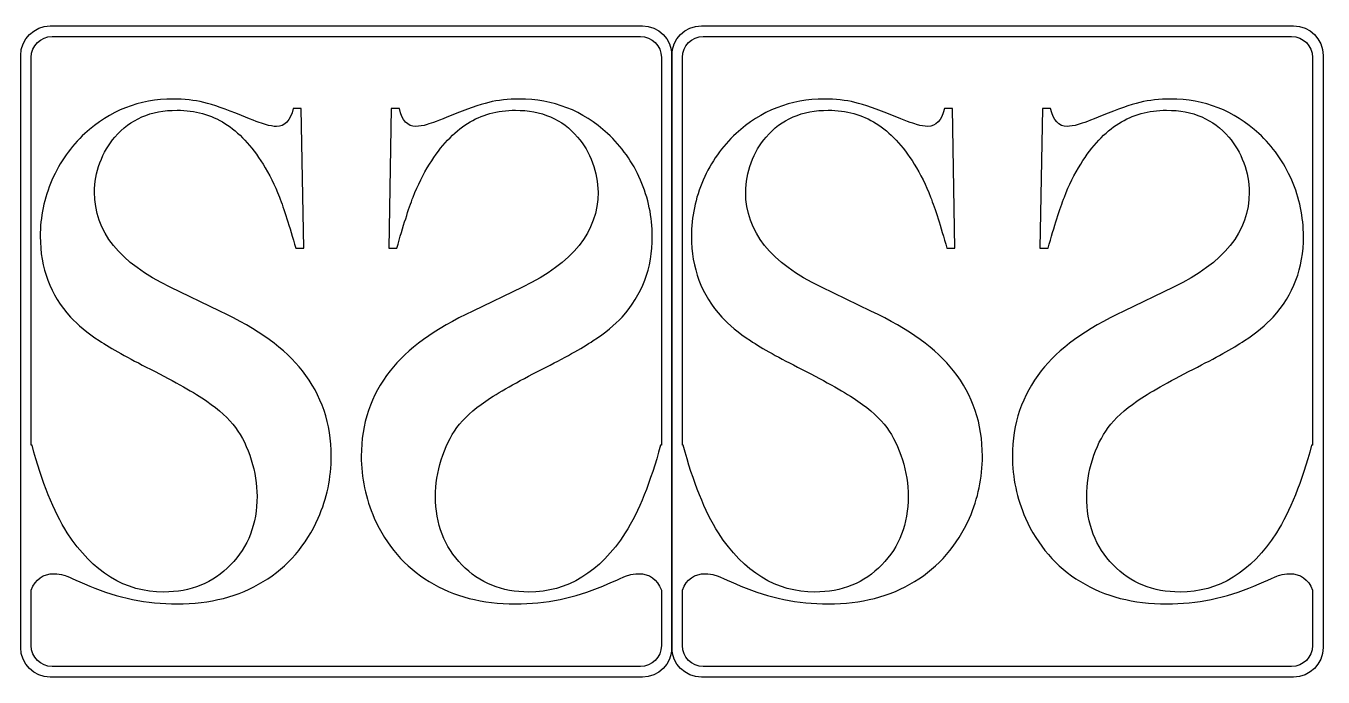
# Model space of a CAD drawing. Header units: centimetres. Extents: x -6 to 6, y -11 to 11.
# Drawn here: x 2.016 to 6, y -1 to 1 of the extents above; entities that cross this region are included whole.
import ezdxf

# ---------------------------------------------------------------- set-up
doc = ezdxf.new("R2010")
doc.units = ezdxf.units.CM
doc.header["$MEASUREMENT"] = 0
doc.layers.add('layer 1', color=7, linetype='Continuous')

msp = doc.modelspace()

# ---------------------------------------------------------------- linework, layer by layer
at = {"layer": 'layer 1', "color": 242}
for points, knots in [([(3.9094, 1.00001), (3.9094, 1.00001), (2.09061, 1.00001), (2.09061, 1.00001), (2.09061, 1.00001), (2.04078, 1.00001), (2, 0.95922), (2, 0.90939), (2, 0.90939), (2, 0.90939), (2, -0.90937), (2, -0.90937), (2, -0.90937), (2, -0.95922), (2.04078, -1), (2.09061, -1), (2.09061, -1), (2.09061, -1), (3.9094, -1), (3.9094, -1), (3.9094, -1), (3.95923, -1), (4, -0.95922), (4, -0.90939), (4, -0.90939), (4, -0.90939), (4.00001, 0.90941), (4.00001, 0.90941), (4.00001, 0.90941), (4.00001, 0.95924), (3.95922, 1), (3.9094, 1.00001)], [0, 0, 0, 0, 0.1111111, 0.1111111, 0.1111111, 0.1111111, 0.2222222, 0.2222222, 0.2222222, 0.2222222, 0.3333333, 0.3333333, 0.3333333, 0.3333333, 0.4444444, 0.4444444, 0.4444444, 0.4444444, 0.5555556, 0.5555556, 0.5555556, 0.5555556, 0.6666667, 0.6666667, 0.6666667, 0.6666667, 0.7777778, 0.7777778, 0.7777778, 0.7777778, 1, 1, 1, 1]), ([(5.9094, 1.00003), (5.9094, 1.00003), (4.09062, 1.00003), (4.09062, 1.00003), (4.09062, 1.00003), (4.04079, 1.00003), (4.00001, 0.95924), (4.00001, 0.90941), (4.00001, 0.90941), (4.00001, 0.90941), (4.00002, -0.90935), (4.00002, -0.90935), (4.00002, -0.90935), (4.00002, -0.9592), (4.04079, -0.99998), (4.09062, -0.99998), (4.09062, -0.99998), (4.09062, -0.99998), (5.9094, -0.99998), (5.9094, -0.99998), (5.9094, -0.99998), (5.95924, -0.99998), (6.00001, -0.9592), (6.00001, -0.90937), (6.00001, -0.90937), (6.00001, -0.90937), (6.00002, 0.90943), (6.00002, 0.90943), (6.00002, 0.90943), (6.00002, 0.95926), (5.95923, 1.00002), (5.9094, 1.00003)], [0, 0, 0, 0, 0.1111111, 0.1111111, 0.1111111, 0.1111111, 0.2222222, 0.2222222, 0.2222222, 0.2222222, 0.3333333, 0.3333333, 0.3333333, 0.3333333, 0.4444444, 0.4444444, 0.4444444, 0.4444444, 0.5555556, 0.5555556, 0.5555556, 0.5555556, 0.6666667, 0.6666667, 0.6666667, 0.6666667, 0.7777778, 0.7777778, 0.7777778, 0.7777778, 1, 1, 1, 1]), ([(2.03227, -0.28777), (2.03227, -0.28777), (2.03492, -0.28773), (2.03492, -0.28773), (2.03492, -0.28773), (2.06518, -0.40171), (2.10132, -0.49135), (2.14301, -0.55701), (2.14301, -0.55701), (2.2216, -0.67837), (2.32044, -0.73887), (2.43922, -0.73887), (2.43922, -0.73887), (2.52222, -0.73885), (2.59084, -0.71121), (2.64469, -0.6555), (2.64469, -0.6555), (2.69892, -0.60017), (2.72585, -0.52972), (2.72585, -0.4445), (2.72585, -0.4445), (2.72586, -0.40798), (2.71995, -0.37036), (2.70814, -0.33236), (2.70814, -0.33236), (2.69597, -0.294), (2.68011, -0.26117), (2.65982, -0.23387), (2.65982, -0.23387), (2.63916, -0.20545), (2.60965, -0.17854), (2.57165, -0.15272), (2.57165, -0.15272), (2.53404, -0.12651), (2.47612, -0.09369), (2.39828, -0.05422), (2.39828, -0.05422), (2.33005, -0.01954), (2.27728, 0.0096), (2.24113, 0.03357), (2.24113, 0.03357), (2.20461, 0.05718), (2.17547, 0.08153), (2.15297, 0.10588), (2.15297, 0.10588), (2.09101, 0.17376), (2.06001, 0.25638), (2.06001, 0.35339), (2.06001, 0.35339), (2.06001, 0.41353), (2.07218, 0.47107), (2.09616, 0.52677), (2.09616, 0.52677), (2.12051, 0.58211), (2.15408, 0.62969), (2.19724, 0.66953), (2.19724, 0.66953), (2.2736, 0.74), (2.36397, 0.7754), (2.46837, 0.7754), (2.46837, 0.7754), (2.50232, 0.7754), (2.53366, 0.77207), (2.56243, 0.76507), (2.56243, 0.76507), (2.59122, 0.75844), (2.62994, 0.74478), (2.67789, 0.72449), (2.67789, 0.72449), (2.71404, 0.71012), (2.73839, 0.70088), (2.75167, 0.69719), (2.75167, 0.69719), (2.76458, 0.69315), (2.77602, 0.69129), (2.78597, 0.69129), (2.78597, 0.69129), (2.81143, 0.69131), (2.8284, 0.70937), (2.83688, 0.74626), (2.83688, 0.74626), (2.83688, 0.74626), (2.86161, 0.74627), (2.86161, 0.74627), (2.86161, 0.74627), (2.86161, 0.74627), (2.86935, 0.31725), (2.86935, 0.31725), (2.86935, 0.31725), (2.86935, 0.31725), (2.84463, 0.31725), (2.84463, 0.31725), (2.84463, 0.31725), (2.82509, 0.38585), (2.80847, 0.43823), (2.79446, 0.47439), (2.79446, 0.47439), (2.78045, 0.51093), (2.76347, 0.54484), (2.74429, 0.57583), (2.74429, 0.57583), (2.70888, 0.63191), (2.67014, 0.67359), (2.62736, 0.70051), (2.62736, 0.70051), (2.58494, 0.72744), (2.53587, 0.74109), (2.48054, 0.74109), (2.48054, 0.74109), (2.40012, 0.74109), (2.3363, 0.7138), (2.28946, 0.65883), (2.28946, 0.65883), (2.26992, 0.63634), (2.25478, 0.61014), (2.24335, 0.57989), (2.24335, 0.57989), (2.23228, 0.54964), (2.22674, 0.51939), (2.22674, 0.48914), (2.22674, 0.48914), (2.22675, 0.36853), (2.30421, 0.2715), (2.45915, 0.19809), (2.45915, 0.19809), (2.45915, 0.19809), (2.6115, 0.12433), (2.6115, 0.12433), (2.6115, 0.12433), (2.72881, 0.06899), (2.81327, 0.00775), (2.86529, -0.05939), (2.86529, -0.05939), (2.92432, -0.13463), (2.95382, -0.2217), (2.95382, -0.3213), (2.95382, -0.3213), (2.95382, -0.3877), (2.94054, -0.45115), (2.91398, -0.51164), (2.91398, -0.51164), (2.87636, -0.59574), (2.82028, -0.66103), (2.74503, -0.70678), (2.74503, -0.70678), (2.67015, -0.75251), (2.58198, -0.77539), (2.48017, -0.77539), (2.48017, -0.77539), (2.38721, -0.77539), (2.29794, -0.75695), (2.21199, -0.72043), (2.21199, -0.72043), (2.16737, -0.70087), (2.1408, -0.68981), (2.13231, -0.68686), (2.13231, -0.68686), (2.12346, -0.68391), (2.11387, -0.68243), (2.1028, -0.68243), (2.1028, -0.68243), (2.06908, -0.68242), (2.04533, -0.6992), (2.03227, -0.73269), (2.03227, -0.73269), (2.03227, -0.73269), (2.03227, -0.90344), (2.03227, -0.90344), (2.03227, -0.90344), (2.03227, -0.9388), (2.0612, -0.96773), (2.09656, -0.96773), (2.09656, -0.96773), (2.09656, -0.96773), (3.90345, -0.96771), (3.90345, -0.96771), (3.90345, -0.96771), (3.93881, -0.96771), (3.96773, -0.9388), (3.96773, -0.90344), (3.96773, -0.90344), (3.96773, -0.90344), (3.96774, -0.73306), (3.96774, -0.73306), (3.96774, -0.73306), (3.9547, -0.6993), (3.93092, -0.68243), (3.89707, -0.68243), (3.89707, -0.68243), (3.886, -0.68242), (3.87642, -0.68391), (3.86756, -0.68686), (3.86756, -0.68686), (3.85908, -0.6898), (3.83252, -0.70088), (3.78788, -0.72043), (3.78788, -0.72043), (3.70193, -0.75695), (3.61266, -0.77539), (3.5197, -0.77539), (3.5197, -0.77539), (3.4179, -0.77539), (3.32973, -0.75252), (3.25484, -0.70678), (3.25484, -0.70678), (3.1796, -0.66103), (3.12352, -0.59574), (3.0859, -0.51164), (3.0859, -0.51164), (3.05933, -0.45114), (3.04605, -0.3877), (3.04605, -0.3213), (3.04605, -0.3213), (3.04606, -0.22169), (3.07557, -0.13464), (3.13459, -0.05939), (3.13459, -0.05939), (3.1866, 0.00777), (3.27108, 0.06898), (3.38838, 0.12432), (3.38838, 0.12432), (3.38838, 0.12432), (3.54073, 0.19811), (3.54073, 0.19811), (3.54073, 0.19811), (3.69566, 0.27151), (3.77313, 0.36852), (3.77313, 0.48914), (3.77313, 0.48914), (3.77313, 0.5194), (3.76759, 0.54964), (3.75653, 0.57989), (3.75653, 0.57989), (3.74509, 0.61014), (3.72996, 0.63633), (3.71041, 0.65883), (3.71041, 0.65883), (3.66357, 0.71381), (3.59975, 0.74109), (3.51933, 0.74109), (3.51933, 0.74109), (3.46401, 0.74109), (3.41494, 0.72744), (3.37252, 0.70051), (3.37252, 0.70051), (3.32973, 0.6736), (3.291, 0.6319), (3.25558, 0.57583), (3.25558, 0.57583), (3.23641, 0.54486), (3.21943, 0.51091), (3.20541, 0.47439), (3.20541, 0.47439), (3.1914, 0.43824), (3.1748, 0.38585), (3.15525, 0.31725), (3.15525, 0.31725), (3.15525, 0.31725), (3.13053, 0.31725), (3.13053, 0.31725), (3.13053, 0.31725), (3.13053, 0.31725), (3.13828, 0.74627), (3.13828, 0.74627), (3.13828, 0.74627), (3.13828, 0.74627), (3.163, 0.74627), (3.163, 0.74627), (3.163, 0.74627), (3.17147, 0.70938), (3.18844, 0.69129), (3.2139, 0.69129), (3.2139, 0.69129), (3.22386, 0.69131), (3.23529, 0.69314), (3.2482, 0.69719), (3.2482, 0.69719), (3.26148, 0.70089), (3.28583, 0.71011), (3.32198, 0.72449), (3.32198, 0.72449), (3.36994, 0.74478), (3.40867, 0.75843), (3.43744, 0.76507), (3.43744, 0.76507), (3.46622, 0.77209), (3.49757, 0.7754), (3.53151, 0.7754), (3.53151, 0.7754), (3.6359, 0.7754), (3.72628, 0.73999), (3.80264, 0.66953), (3.80264, 0.66953), (3.84579, 0.62969), (3.87936, 0.5821), (3.90371, 0.52677), (3.90371, 0.52677), (3.9277, 0.47108), (3.93986, 0.41352), (3.93986, 0.35339), (3.93986, 0.35339), (3.93987, 0.25639), (3.90888, 0.17375), (3.8469, 0.10588), (3.8469, 0.10588), (3.82441, 0.08155), (3.79526, 0.05718), (3.75874, 0.03357), (3.75874, 0.03357), (3.72259, 0.00961), (3.66984, -0.01955), (3.60159, -0.05422), (3.60159, -0.05422), (3.52377, -0.09367), (3.46585, -0.12653), (3.42822, -0.15272), (3.42822, -0.15272), (3.39023, -0.17853), (3.36071, -0.20546), (3.34005, -0.23387), (3.34005, -0.23387), (3.31977, -0.26115), (3.30391, -0.294), (3.29173, -0.33236), (3.29173, -0.33236), (3.27994, -0.37035), (3.27403, -0.40798), (3.27403, -0.4445), (3.27403, -0.4445), (3.27403, -0.5297), (3.30096, -0.60017), (3.35518, -0.6555), (3.35518, -0.6555), (3.40904, -0.71121), (3.47765, -0.73887), (3.56065, -0.73887), (3.56065, -0.73887), (3.67943, -0.73885), (3.77829, -0.67838), (3.85686, -0.55701), (3.85686, -0.55701), (3.89855, -0.49134), (3.93469, -0.40171), (3.96495, -0.28773), (3.96495, -0.28773), (3.96495, -0.28773), (3.96774, -0.28777), (3.96774, -0.28777), (3.96774, -0.28777), (3.96774, -0.28777), (3.96774, 0.90346), (3.96774, 0.90346), (3.96774, 0.90346), (3.96774, 0.93882), (3.9388, 0.96773), (3.90344, 0.96773), (3.90344, 0.96773), (3.90344, 0.96773), (2.09656, 0.96775), (2.09656, 0.96775), (2.09656, 0.96775), (2.0612, 0.96775), (2.03227, 0.9388), (2.03227, 0.90344), (2.03227, 0.90344), (2.03227, 0.90344), (2.03227, -0.28777), (2.03227, -0.28777)], [0, 0, 0, 0, 0.0107527, 0.0107527, 0.0107527, 0.0107527, 0.0215054, 0.0215054, 0.0215054, 0.0215054, 0.0322581, 0.0322581, 0.0322581, 0.0322581, 0.0430108, 0.0430108, 0.0430108, 0.0430108, 0.0537634, 0.0537634, 0.0537634, 0.0537634, 0.0645161, 0.0645161, 0.0645161, 0.0645161, 0.0752688, 0.0752688, 0.0752688, 0.0752688, 0.0860215, 0.0860215, 0.0860215, 0.0860215, 0.0967742, 0.0967742, 0.0967742, 0.0967742, 0.1075269, 0.1075269, 0.1075269, 0.1075269, 0.1182796, 0.1182796, 0.1182796, 0.1182796, 0.1290323, 0.1290323, 0.1290323, 0.1290323, 0.1397849, 0.1397849, 0.1397849, 0.1397849, 0.1505376, 0.1505376, 0.1505376, 0.1505376, 0.1612903, 0.1612903, 0.1612903, 0.1612903, 0.172043, 0.172043, 0.172043, 0.172043, 0.1827957, 0.1827957, 0.1827957, 0.1827957, 0.1935484, 0.1935484, 0.1935484, 0.1935484, 0.2043011, 0.2043011, 0.2043011, 0.2043011, 0.2150538, 0.2150538, 0.2150538, 0.2150538, 0.2258065, 0.2258065, 0.2258065, 0.2258065, 0.2365591, 0.2365591, 0.2365591, 0.2365591, 0.2473118, 0.2473118, 0.2473118, 0.2473118, 0.2580645, 0.2580645, 0.2580645, 0.2580645, 0.2688172, 0.2688172, 0.2688172, 0.2688172, 0.2795699, 0.2795699, 0.2795699, 0.2795699, 0.2903226, 0.2903226, 0.2903226, 0.2903226, 0.3010753, 0.3010753, 0.3010753, 0.3010753, 0.311828, 0.311828, 0.311828, 0.311828, 0.3225806, 0.3225806, 0.3225806, 0.3225806, 0.3333333, 0.3333333, 0.3333333, 0.3333333, 0.344086, 0.344086, 0.344086, 0.344086, 0.3548387, 0.3548387, 0.3548387, 0.3548387, 0.3655914, 0.3655914, 0.3655914, 0.3655914, 0.3763441, 0.3763441, 0.3763441, 0.3763441, 0.3870968, 0.3870968, 0.3870968, 0.3870968, 0.3978495, 0.3978495, 0.3978495, 0.3978495, 0.4086022, 0.4086022, 0.4086022, 0.4086022, 0.4193548, 0.4193548, 0.4193548, 0.4193548, 0.4301075, 0.4301075, 0.4301075, 0.4301075, 0.4408602, 0.4408602, 0.4408602, 0.4408602, 0.4516129, 0.4516129, 0.4516129, 0.4516129, 0.4623656, 0.4623656, 0.4623656, 0.4623656, 0.4731183, 0.4731183, 0.4731183, 0.4731183, 0.483871, 0.483871, 0.483871, 0.483871, 0.4946237, 0.4946237, 0.4946237, 0.4946237, 0.5053763, 0.5053763, 0.5053763, 0.5053763, 0.516129, 0.516129, 0.516129, 0.516129, 0.5268817, 0.5268817, 0.5268817, 0.5268817, 0.5376344, 0.5376344, 0.5376344, 0.5376344, 0.5483871, 0.5483871, 0.5483871, 0.5483871, 0.5591398, 0.5591398, 0.5591398, 0.5591398, 0.5698925, 0.5698925, 0.5698925, 0.5698925, 0.5806452, 0.5806452, 0.5806452, 0.5806452, 0.5913978, 0.5913978, 0.5913978, 0.5913978, 0.6021505, 0.6021505, 0.6021505, 0.6021505, 0.6129032, 0.6129032, 0.6129032, 0.6129032, 0.6236559, 0.6236559, 0.6236559, 0.6236559, 0.6344086, 0.6344086, 0.6344086, 0.6344086, 0.6451613, 0.6451613, 0.6451613, 0.6451613, 0.655914, 0.655914, 0.655914, 0.655914, 0.6666667, 0.6666667, 0.6666667, 0.6666667, 0.6774194, 0.6774194, 0.6774194, 0.6774194, 0.688172, 0.688172, 0.688172, 0.688172, 0.6989247, 0.6989247, 0.6989247, 0.6989247, 0.7096774, 0.7096774, 0.7096774, 0.7096774, 0.7204301, 0.7204301, 0.7204301, 0.7204301, 0.7311828, 0.7311828, 0.7311828, 0.7311828, 0.7419355, 0.7419355, 0.7419355, 0.7419355, 0.7526882, 0.7526882, 0.7526882, 0.7526882, 0.7634409, 0.7634409, 0.7634409, 0.7634409, 0.7741935, 0.7741935, 0.7741935, 0.7741935, 0.7849462, 0.7849462, 0.7849462, 0.7849462, 0.7956989, 0.7956989, 0.7956989, 0.7956989, 0.8064516, 0.8064516, 0.8064516, 0.8064516, 0.8172043, 0.8172043, 0.8172043, 0.8172043, 0.827957, 0.827957, 0.827957, 0.827957, 0.8387097, 0.8387097, 0.8387097, 0.8387097, 0.8494624, 0.8494624, 0.8494624, 0.8494624, 0.8602151, 0.8602151, 0.8602151, 0.8602151, 0.8709677, 0.8709677, 0.8709677, 0.8709677, 0.8817204, 0.8817204, 0.8817204, 0.8817204, 0.8924731, 0.8924731, 0.8924731, 0.8924731, 0.9032258, 0.9032258, 0.9032258, 0.9032258, 0.9139785, 0.9139785, 0.9139785, 0.9139785, 0.9247312, 0.9247312, 0.9247312, 0.9247312, 0.9354839, 0.9354839, 0.9354839, 0.9354839, 0.9462366, 0.9462366, 0.9462366, 0.9462366, 0.9569892, 0.9569892, 0.9569892, 0.9569892, 0.9677419, 0.9677419, 0.9677419, 0.9677419, 0.9784946, 0.9784946, 0.9784946, 0.9784946, 1, 1, 1, 1]), ([(4.03228, -0.28775), (4.03228, -0.28775), (4.03493, -0.28771), (4.03493, -0.28771), (4.03493, -0.28771), (4.06519, -0.40169), (4.10133, -0.49133), (4.14302, -0.55699), (4.14302, -0.55699), (4.2216, -0.67835), (4.32045, -0.73885), (4.43923, -0.73885), (4.43923, -0.73885), (4.52223, -0.73883), (4.59085, -0.71119), (4.6447, -0.65548), (4.6447, -0.65548), (4.69893, -0.60015), (4.72586, -0.5297), (4.72586, -0.44448), (4.72586, -0.44448), (4.72586, -0.40796), (4.71996, -0.37034), (4.70815, -0.33234), (4.70815, -0.33234), (4.69599, -0.29398), (4.68012, -0.26115), (4.65983, -0.23385), (4.65983, -0.23385), (4.63917, -0.20543), (4.60966, -0.17852), (4.57166, -0.1527), (4.57166, -0.1527), (4.53404, -0.12649), (4.47613, -0.09367), (4.39829, -0.0542), (4.39829, -0.0542), (4.33006, -0.01952), (4.27729, 0.00962), (4.24114, 0.03359), (4.24114, 0.03359), (4.20462, 0.0572), (4.17548, 0.08155), (4.15298, 0.1059), (4.15298, 0.1059), (4.09102, 0.17378), (4.06002, 0.2564), (4.06002, 0.35341), (4.06002, 0.35341), (4.06002, 0.41355), (4.07219, 0.47109), (4.09617, 0.52679), (4.09617, 0.52679), (4.12053, 0.58213), (4.15409, 0.62971), (4.19725, 0.66955), (4.19725, 0.66955), (4.2736, 0.74002), (4.36398, 0.77542), (4.46838, 0.77542), (4.46838, 0.77542), (4.50232, 0.77542), (4.53367, 0.77209), (4.56244, 0.76509), (4.56244, 0.76509), (4.59122, 0.75846), (4.62995, 0.7448), (4.6779, 0.72451), (4.6779, 0.72451), (4.71405, 0.71014), (4.7384, 0.7009), (4.75168, 0.69721), (4.75168, 0.69721), (4.7646, 0.69317), (4.77603, 0.69131), (4.78598, 0.69131), (4.78598, 0.69131), (4.81145, 0.69133), (4.82841, 0.70939), (4.83689, 0.74628), (4.83689, 0.74628), (4.83689, 0.74628), (4.86161, 0.74629), (4.86161, 0.74629), (4.86161, 0.74629), (4.86161, 0.74629), (4.86935, 0.31727), (4.86935, 0.31727), (4.86935, 0.31727), (4.86935, 0.31727), (4.84465, 0.31727), (4.84465, 0.31727), (4.84465, 0.31727), (4.8251, 0.38587), (4.80848, 0.43825), (4.79447, 0.47441), (4.79447, 0.47441), (4.78045, 0.51095), (4.76348, 0.54486), (4.7443, 0.57585), (4.7443, 0.57585), (4.70889, 0.63193), (4.67015, 0.67361), (4.62737, 0.70053), (4.62737, 0.70053), (4.58494, 0.72746), (4.53588, 0.74111), (4.48055, 0.74111), (4.48055, 0.74111), (4.40014, 0.74111), (4.33631, 0.71382), (4.28947, 0.65885), (4.28947, 0.65885), (4.26992, 0.63636), (4.25479, 0.61016), (4.24336, 0.57991), (4.24336, 0.57991), (4.2323, 0.54966), (4.22675, 0.51941), (4.22675, 0.48916), (4.22675, 0.48916), (4.22675, 0.36855), (4.30422, 0.27152), (4.45916, 0.19811), (4.45916, 0.19811), (4.45916, 0.19811), (4.6115, 0.12435), (4.6115, 0.12435), (4.6115, 0.12435), (4.72882, 0.06901), (4.81328, 0.00777), (4.8653, -0.05937), (4.8653, -0.05937), (4.92433, -0.13461), (4.95383, -0.22168), (4.95383, -0.32128), (4.95383, -0.32128), (4.95384, -0.38768), (4.94055, -0.45113), (4.91399, -0.51162), (4.91399, -0.51162), (4.87638, -0.59572), (4.82029, -0.66101), (4.74504, -0.70676), (4.74504, -0.70676), (4.67016, -0.75249), (4.58199, -0.77537), (4.48018, -0.77537), (4.48018, -0.77537), (4.38723, -0.77537), (4.29795, -0.75693), (4.212, -0.72041), (4.212, -0.72041), (4.16738, -0.70085), (4.14081, -0.68979), (4.13232, -0.68684), (4.13232, -0.68684), (4.12347, -0.68389), (4.11388, -0.68241), (4.10281, -0.68241), (4.10281, -0.68241), (4.06909, -0.6824), (4.04534, -0.69918), (4.03228, -0.73267), (4.03228, -0.73267), (4.03228, -0.73267), (4.03228, -0.90342), (4.03228, -0.90342), (4.03228, -0.90342), (4.03228, -0.93878), (4.06121, -0.96771), (4.09657, -0.96771), (4.09657, -0.96771), (4.09657, -0.96771), (5.90346, -0.96769), (5.90346, -0.96769), (5.90346, -0.96769), (5.93881, -0.96769), (5.96774, -0.93878), (5.96774, -0.90342), (5.96774, -0.90342), (5.96774, -0.90342), (5.96774, -0.73304), (5.96774, -0.73304), (5.96774, -0.73304), (5.95471, -0.69928), (5.93093, -0.68241), (5.89708, -0.68241), (5.89708, -0.68241), (5.88602, -0.6824), (5.87643, -0.68389), (5.86757, -0.68684), (5.86757, -0.68684), (5.85909, -0.68978), (5.83253, -0.70086), (5.78789, -0.72041), (5.78789, -0.72041), (5.70194, -0.75693), (5.61267, -0.77537), (5.51971, -0.77537), (5.51971, -0.77537), (5.4179, -0.77537), (5.32974, -0.7525), (5.25485, -0.70676), (5.25485, -0.70676), (5.17961, -0.66101), (5.12353, -0.59572), (5.08591, -0.51162), (5.08591, -0.51162), (5.05934, -0.45112), (5.04606, -0.38768), (5.04606, -0.32128), (5.04606, -0.32128), (5.04607, -0.22167), (5.07558, -0.13462), (5.1346, -0.05937), (5.1346, -0.05937), (5.18661, 0.00779), (5.27109, 0.069), (5.38839, 0.12434), (5.38839, 0.12434), (5.38839, 0.12434), (5.54074, 0.19813), (5.54074, 0.19813), (5.54074, 0.19813), (5.69567, 0.27153), (5.77314, 0.36854), (5.77314, 0.48916), (5.77314, 0.48916), (5.77314, 0.51942), (5.7676, 0.54966), (5.75654, 0.57991), (5.75654, 0.57991), (5.7451, 0.61016), (5.72997, 0.63635), (5.71042, 0.65885), (5.71042, 0.65885), (5.66359, 0.71383), (5.59976, 0.74111), (5.51934, 0.74111), (5.51934, 0.74111), (5.46402, 0.74111), (5.41495, 0.72746), (5.37253, 0.70053), (5.37253, 0.70053), (5.32975, 0.67362), (5.29101, 0.63192), (5.25559, 0.57585), (5.25559, 0.57585), (5.23641, 0.54488), (5.21944, 0.51093), (5.20542, 0.47441), (5.20542, 0.47441), (5.19141, 0.43826), (5.17481, 0.38587), (5.15526, 0.31727), (5.15526, 0.31727), (5.15526, 0.31727), (5.13054, 0.31727), (5.13054, 0.31727), (5.13054, 0.31727), (5.13054, 0.31727), (5.13829, 0.74629), (5.13829, 0.74629), (5.13829, 0.74629), (5.13829, 0.74629), (5.16301, 0.74629), (5.16301, 0.74629), (5.16301, 0.74629), (5.17148, 0.7094), (5.18845, 0.69131), (5.21391, 0.69131), (5.21391, 0.69131), (5.22387, 0.69133), (5.2353, 0.69316), (5.24821, 0.69721), (5.24821, 0.69721), (5.26149, 0.70091), (5.28584, 0.71013), (5.32199, 0.72451), (5.32199, 0.72451), (5.36995, 0.7448), (5.40868, 0.75845), (5.43745, 0.76509), (5.43745, 0.76509), (5.46622, 0.77211), (5.49758, 0.77542), (5.53152, 0.77542), (5.53152, 0.77542), (5.63591, 0.77542), (5.72629, 0.74001), (5.80265, 0.66955), (5.80265, 0.66955), (5.8458, 0.62971), (5.87937, 0.58212), (5.90372, 0.52679), (5.90372, 0.52679), (5.92771, 0.4711), (5.93987, 0.41354), (5.93987, 0.35341), (5.93987, 0.35341), (5.93987, 0.25641), (5.90889, 0.17377), (5.84691, 0.1059), (5.84691, 0.1059), (5.82441, 0.08157), (5.79527, 0.0572), (5.75875, 0.03359), (5.75875, 0.03359), (5.7226, 0.00963), (5.66985, -0.01953), (5.6016, -0.0542), (5.6016, -0.0542), (5.52378, -0.09365), (5.46586, -0.12651), (5.42823, -0.1527), (5.42823, -0.1527), (5.39024, -0.17851), (5.36072, -0.20544), (5.34006, -0.23385), (5.34006, -0.23385), (5.31978, -0.26113), (5.30392, -0.29398), (5.29174, -0.33234), (5.29174, -0.33234), (5.27995, -0.37033), (5.27404, -0.40796), (5.27404, -0.44448), (5.27404, -0.44448), (5.27404, -0.52968), (5.30097, -0.60015), (5.35519, -0.65548), (5.35519, -0.65548), (5.40904, -0.71119), (5.47766, -0.73885), (5.56066, -0.73885), (5.56066, -0.73885), (5.67944, -0.73883), (5.7783, -0.67836), (5.85687, -0.55699), (5.85687, -0.55699), (5.89857, -0.49132), (5.9347, -0.40169), (5.96496, -0.28771), (5.96496, -0.28771), (5.96496, -0.28771), (5.96774, -0.28775), (5.96774, -0.28775), (5.96774, -0.28775), (5.96774, -0.28775), (5.96774, 0.90348), (5.96774, 0.90348), (5.96774, 0.90348), (5.96774, 0.93884), (5.93881, 0.96775), (5.90345, 0.96775), (5.90345, 0.96775), (5.90345, 0.96775), (4.09658, 0.96777), (4.09658, 0.96777), (4.09658, 0.96777), (4.06121, 0.96777), (4.03228, 0.93882), (4.03228, 0.90346), (4.03228, 0.90346), (4.03228, 0.90346), (4.03228, -0.28775), (4.03228, -0.28775)], [0, 0, 0, 0, 0.0107527, 0.0107527, 0.0107527, 0.0107527, 0.0215054, 0.0215054, 0.0215054, 0.0215054, 0.0322581, 0.0322581, 0.0322581, 0.0322581, 0.0430108, 0.0430108, 0.0430108, 0.0430108, 0.0537634, 0.0537634, 0.0537634, 0.0537634, 0.0645161, 0.0645161, 0.0645161, 0.0645161, 0.0752688, 0.0752688, 0.0752688, 0.0752688, 0.0860215, 0.0860215, 0.0860215, 0.0860215, 0.0967742, 0.0967742, 0.0967742, 0.0967742, 0.1075269, 0.1075269, 0.1075269, 0.1075269, 0.1182796, 0.1182796, 0.1182796, 0.1182796, 0.1290323, 0.1290323, 0.1290323, 0.1290323, 0.1397849, 0.1397849, 0.1397849, 0.1397849, 0.1505376, 0.1505376, 0.1505376, 0.1505376, 0.1612903, 0.1612903, 0.1612903, 0.1612903, 0.172043, 0.172043, 0.172043, 0.172043, 0.1827957, 0.1827957, 0.1827957, 0.1827957, 0.1935484, 0.1935484, 0.1935484, 0.1935484, 0.2043011, 0.2043011, 0.2043011, 0.2043011, 0.2150538, 0.2150538, 0.2150538, 0.2150538, 0.2258065, 0.2258065, 0.2258065, 0.2258065, 0.2365591, 0.2365591, 0.2365591, 0.2365591, 0.2473118, 0.2473118, 0.2473118, 0.2473118, 0.2580645, 0.2580645, 0.2580645, 0.2580645, 0.2688172, 0.2688172, 0.2688172, 0.2688172, 0.2795699, 0.2795699, 0.2795699, 0.2795699, 0.2903226, 0.2903226, 0.2903226, 0.2903226, 0.3010753, 0.3010753, 0.3010753, 0.3010753, 0.311828, 0.311828, 0.311828, 0.311828, 0.3225806, 0.3225806, 0.3225806, 0.3225806, 0.3333333, 0.3333333, 0.3333333, 0.3333333, 0.344086, 0.344086, 0.344086, 0.344086, 0.3548387, 0.3548387, 0.3548387, 0.3548387, 0.3655914, 0.3655914, 0.3655914, 0.3655914, 0.3763441, 0.3763441, 0.3763441, 0.3763441, 0.3870968, 0.3870968, 0.3870968, 0.3870968, 0.3978495, 0.3978495, 0.3978495, 0.3978495, 0.4086022, 0.4086022, 0.4086022, 0.4086022, 0.4193548, 0.4193548, 0.4193548, 0.4193548, 0.4301075, 0.4301075, 0.4301075, 0.4301075, 0.4408602, 0.4408602, 0.4408602, 0.4408602, 0.4516129, 0.4516129, 0.4516129, 0.4516129, 0.4623656, 0.4623656, 0.4623656, 0.4623656, 0.4731183, 0.4731183, 0.4731183, 0.4731183, 0.483871, 0.483871, 0.483871, 0.483871, 0.4946237, 0.4946237, 0.4946237, 0.4946237, 0.5053763, 0.5053763, 0.5053763, 0.5053763, 0.516129, 0.516129, 0.516129, 0.516129, 0.5268817, 0.5268817, 0.5268817, 0.5268817, 0.5376344, 0.5376344, 0.5376344, 0.5376344, 0.5483871, 0.5483871, 0.5483871, 0.5483871, 0.5591398, 0.5591398, 0.5591398, 0.5591398, 0.5698925, 0.5698925, 0.5698925, 0.5698925, 0.5806452, 0.5806452, 0.5806452, 0.5806452, 0.5913978, 0.5913978, 0.5913978, 0.5913978, 0.6021505, 0.6021505, 0.6021505, 0.6021505, 0.6129032, 0.6129032, 0.6129032, 0.6129032, 0.6236559, 0.6236559, 0.6236559, 0.6236559, 0.6344086, 0.6344086, 0.6344086, 0.6344086, 0.6451613, 0.6451613, 0.6451613, 0.6451613, 0.655914, 0.655914, 0.655914, 0.655914, 0.6666667, 0.6666667, 0.6666667, 0.6666667, 0.6774194, 0.6774194, 0.6774194, 0.6774194, 0.688172, 0.688172, 0.688172, 0.688172, 0.6989247, 0.6989247, 0.6989247, 0.6989247, 0.7096774, 0.7096774, 0.7096774, 0.7096774, 0.7204301, 0.7204301, 0.7204301, 0.7204301, 0.7311828, 0.7311828, 0.7311828, 0.7311828, 0.7419355, 0.7419355, 0.7419355, 0.7419355, 0.7526882, 0.7526882, 0.7526882, 0.7526882, 0.7634409, 0.7634409, 0.7634409, 0.7634409, 0.7741935, 0.7741935, 0.7741935, 0.7741935, 0.7849462, 0.7849462, 0.7849462, 0.7849462, 0.7956989, 0.7956989, 0.7956989, 0.7956989, 0.8064516, 0.8064516, 0.8064516, 0.8064516, 0.8172043, 0.8172043, 0.8172043, 0.8172043, 0.827957, 0.827957, 0.827957, 0.827957, 0.8387097, 0.8387097, 0.8387097, 0.8387097, 0.8494624, 0.8494624, 0.8494624, 0.8494624, 0.8602151, 0.8602151, 0.8602151, 0.8602151, 0.8709677, 0.8709677, 0.8709677, 0.8709677, 0.8817204, 0.8817204, 0.8817204, 0.8817204, 0.8924731, 0.8924731, 0.8924731, 0.8924731, 0.9032258, 0.9032258, 0.9032258, 0.9032258, 0.9139785, 0.9139785, 0.9139785, 0.9139785, 0.9247312, 0.9247312, 0.9247312, 0.9247312, 0.9354839, 0.9354839, 0.9354839, 0.9354839, 0.9462366, 0.9462366, 0.9462366, 0.9462366, 0.9569892, 0.9569892, 0.9569892, 0.9569892, 0.9677419, 0.9677419, 0.9677419, 0.9677419, 0.9784946, 0.9784946, 0.9784946, 0.9784946, 1, 1, 1, 1])]:
    msp.add_open_spline(points, degree=3, knots=knots, dxfattribs=at)

doc.saveas('drawing.dxf')
